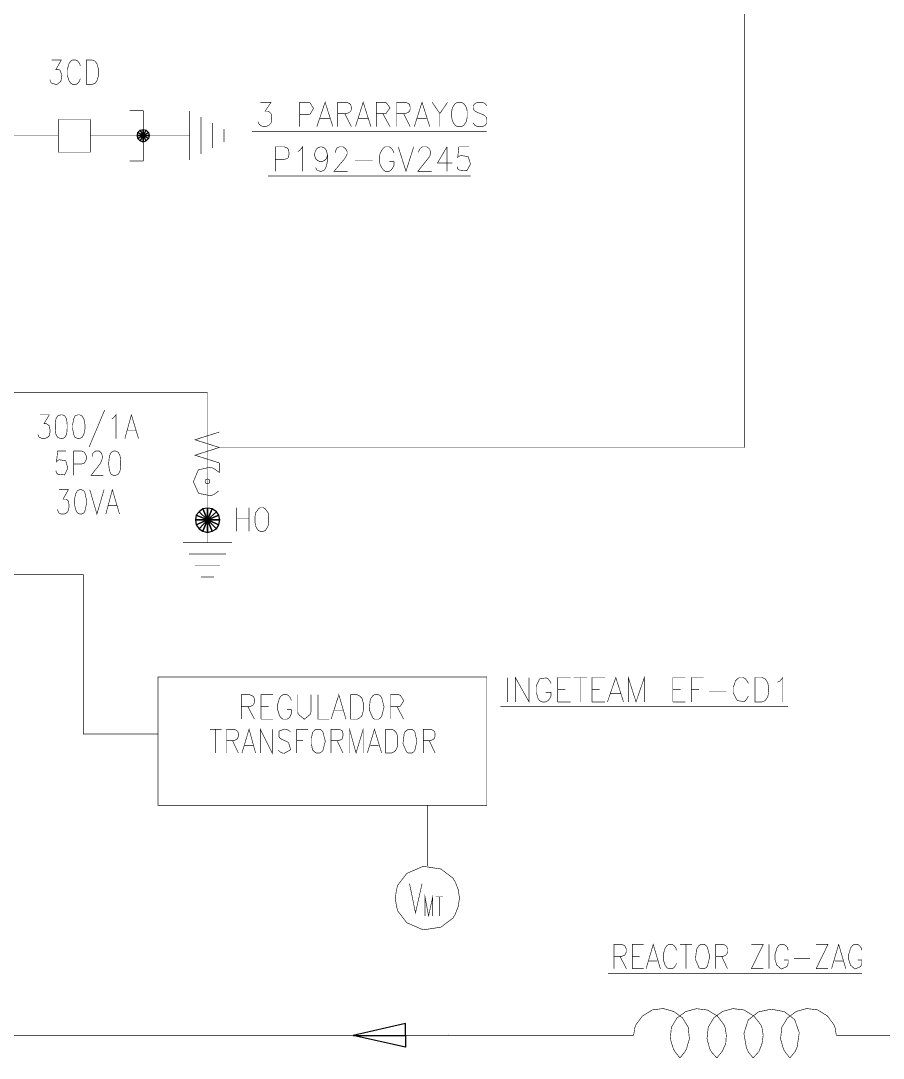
# Model space of a CAD drawing. Header units: millimetres. Extents: x -1355 to 3509, y -1443 to -567.
# Drawn here: x 3035 to 3100.4, y -1005.4 to -926.7 of the extents above; entities that cross this region are included whole.
import ezdxf

# ---------------------------------------------------------------- set-up
doc = ezdxf.new("R2010")
doc.units = ezdxf.units.MM

msp = doc.modelspace()

# ---------------------------------------------------------------- linework, layer by layer
at = {"color": 0, "const_width": 0.045}
for points in [[(3089.915, -891.142), (3089.915, -959.077)], [(3037.393, -929.717), (3038.113, -929.717), (3037.706, -930.438), (3037.932, -930.438), (3038.017, -930.503), (3038.163, -930.855), (3038.082, -931.322), (3037.765, -931.585), (3037.383, -931.471), (3037.301, -931.386), (3037.257, -931.204)], [(3039.553, -930.168), (3039.509, -929.986), (3039.374, -929.808), (3039.239, -929.717), (3038.967, -929.717), (3038.833, -929.808), (3038.697, -929.986), (3038.653, -930.168), (3038.562, -930.438), (3038.562, -930.89), (3038.653, -931.113), (3038.697, -931.295), (3038.833, -931.474), (3038.967, -931.565), (3039.239, -931.565), (3039.374, -931.474), (3039.509, -931.295), (3039.553, -931.113)], [(3053.202, -932.917), (3054.014, -932.917), (3053.563, -933.591), (3053.788, -933.591), (3053.923, -933.682), (3054.014, -933.772), (3054.059, -934.043), (3054.059, -934.222), (3054.014, -934.491), (3053.833, -934.673), (3053.607, -934.764), (3053.428, -934.764), (3053.202, -934.673), (3053.114, -934.582), (3053.023, -934.403)], [(3056.175, -934.764), (3056.175, -932.917), (3056.85, -932.917), (3056.968, -932.957), (3057.228, -933.38), (3056.97, -933.823), (3056.85, -933.861), (3056.175, -933.861)], [(3057.48, -934.764), (3058.111, -932.917), (3058.697, -934.764)], [(3059.059, -934.764), (3059.059, -932.917), (3059.733, -932.917), (3059.959, -933.008), (3060.049, -933.096), (3060.094, -933.277), (3060.094, -933.456), (3060.049, -933.591), (3059.959, -933.682), (3059.733, -933.772), (3059.059, -933.772)], [(3060.41, -934.764), (3060.994, -932.917), (3061.58, -934.764)], [(3061.985, -934.764), (3061.985, -932.917), (3062.615, -932.917), (3062.736, -932.943), (3063.029, -933.342), (3062.736, -933.746), (3062.615, -933.772), (3061.985, -933.772)], [(3063.519, -934.764), (3063.519, -932.917), (3064.194, -932.917), (3064.42, -933.008), (3064.51, -933.096), (3064.554, -933.277), (3064.554, -933.456), (3064.51, -933.591), (3064.42, -933.682), (3064.194, -933.772), (3063.519, -933.772)], [(3064.868, -934.764), (3065.454, -932.917), (3066.041, -934.764)], [(3066.22, -932.917), (3066.806, -933.772), (3066.806, -934.764)], [(3067.393, -932.917), (3066.806, -933.772)], [(3070.364, -933.186), (3070.229, -933.008), (3070.003, -932.917), (3069.689, -932.917), (3069.463, -933.008), (3069.329, -933.186), (3069.329, -933.365), (3069.42, -933.546), (3069.463, -933.591), (3069.645, -933.682), (3070.094, -933.861), (3070.229, -933.952), (3070.32, -934.043), (3070.364, -934.222), (3070.364, -934.491), (3070.229, -934.673), (3070.003, -934.764), (3069.689, -934.764), (3069.463, -934.673), (3069.329, -934.491)], [(3044.328, -933.546), (3043.293, -933.546)], [(3044.328, -933.546), (3044.328, -937.374)], [(3047.841, -937.286), (3047.841, -933.591)], [(3048.697, -936.834), (3048.697, -934.043)], [(3059.598, -933.772), (3060.094, -934.764)], [(3062.481, -933.772), (3063.023, -934.764)], [(3064.059, -933.772), (3064.554, -934.764)], [(3049.597, -936.386), (3049.597, -934.491)], [(3057.706, -934.133), (3058.472, -934.133)], [(3060.636, -934.133), (3061.355, -934.133)], [(3065.094, -934.133), (3065.815, -934.133)], [(3033.383, -935.438), (3037.888, -935.438)], [(3040.319, -935.438), (3047.841, -935.438)], [(3050.454, -935.934), (3050.454, -934.943)], [(3052.571, -935.122), (3070.364, -935.122)], [(3054.328, -938.143), (3054.328, -936.295), (3055.005, -936.295), (3055.228, -936.386), (3055.319, -936.474), (3055.363, -936.656), (3055.363, -936.925), (3055.319, -937.104), (3055.228, -937.195), (3055.005, -937.239), (3054.328, -937.239)], [(3056.04, -936.656), (3056.175, -936.565), (3056.401, -936.295), (3056.401, -938.143)], [(3058.293, -936.925), (3058.202, -937.195), (3058.067, -937.33), (3057.841, -937.421), (3057.754, -937.421), (3057.528, -937.33), (3057.393, -937.195), (3057.302, -936.925), (3057.302, -936.834), (3057.393, -936.565), (3057.528, -936.386), (3057.754, -936.295), (3057.841, -936.295), (3058.067, -936.386), (3058.202, -936.565), (3058.293, -936.925), (3058.293, -937.33), (3058.202, -937.782), (3058.067, -938.051), (3057.841, -938.143), (3057.706, -938.143), (3057.48, -938.051), (3057.393, -937.87)], [(3058.88, -936.743), (3058.88, -936.656), (3059.014, -936.386), (3059.194, -936.295), (3059.463, -936.295), (3059.598, -936.386), (3059.689, -936.474), (3059.78, -936.656), (3059.78, -936.834), (3059.689, -937.017), (3059.554, -937.239), (3058.789, -938.143), (3059.823, -938.143)], [(3063.337, -936.743), (3063.246, -936.565), (3063.111, -936.386), (3062.976, -936.295), (3062.663, -936.295), (3062.528, -936.386), (3062.393, -936.565), (3062.302, -936.743), (3062.211, -937.017), (3062.211, -937.421), (3062.302, -937.691), (3062.393, -937.87), (3062.528, -938.051), (3062.663, -938.143), (3062.976, -938.143), (3063.111, -938.051), (3063.246, -937.87), (3063.337, -937.691), (3063.337, -937.421), (3062.976, -937.421)], [(3063.654, -936.295), (3064.237, -938.143), (3064.824, -936.295)], [(3065.185, -936.743), (3065.185, -936.656), (3065.275, -936.474), (3065.363, -936.386), (3065.499, -936.295), (3065.815, -936.295), (3065.95, -936.386), (3066.041, -936.474), (3066.085, -936.656), (3066.085, -936.834), (3066.041, -937.017), (3065.14, -938.143), (3066.175, -938.143)], [(3067.346, -936.295), (3066.625, -937.512), (3067.75, -937.512)], [(3067.346, -936.295), (3067.346, -938.143)], [(3069.015, -936.295), (3068.246, -936.295), (3068.158, -937.104), (3068.246, -937.017), (3068.39, -936.952), (3068.953, -937.034), (3069.132, -937.6), (3068.845, -938.108), (3068.281, -938.057), (3068.158, -937.961), (3068.112, -937.782)], [(3044.328, -937.374), (3043.293, -937.374)], [(3060.363, -937.33), (3061.715, -937.33)], [(3053.788, -938.5), (3069.149, -938.5)], [(3027.121, -954.933), (3049.193, -954.933), (3049.193, -966.285)], [(3036.492, -956.602), (3037.21, -956.602), (3036.806, -957.276), (3036.987, -957.276), (3037.122, -957.367), (3037.21, -957.455), (3037.257, -957.728), (3037.257, -957.907), (3037.21, -958.177), (3037.076, -958.312), (3036.85, -958.402), (3036.671, -958.402), (3036.401, -958.268), (3036.354, -958.086)], [(3041.401, -956.241), (3040.228, -959.033)], [(3041.941, -956.916), (3042.076, -956.825), (3042.257, -956.602), (3042.257, -958.402)], [(3042.932, -958.402), (3043.428, -956.602), (3043.967, -958.402)], [(3043.111, -957.816), (3043.788, -957.816)], [(3050.094, -957.907), (3048.248, -958.493), (3050.094, -959.077), (3048.248, -959.663), (3050.094, -960.25)], [(3050.094, -959.077), (3089.915, -959.077)], [(3038.472, -959.347), (3037.841, -959.347), (3037.753, -960.159), (3037.841, -960.068), (3037.955, -960.007), (3038.451, -960.088), (3038.613, -960.652), (3038.366, -961.159), (3037.859, -961.106), (3037.753, -961.015), (3037.706, -960.834)], [(3039.057, -961.194), (3039.057, -959.347), (3039.645, -959.347), (3039.87, -959.437), (3040.005, -959.708), (3040.005, -959.98), (3039.87, -960.25), (3039.645, -960.337), (3039.057, -960.337)], [(3040.454, -959.799), (3040.454, -959.708), (3040.501, -959.528), (3040.588, -959.437), (3040.723, -959.347), (3040.996, -959.347), (3041.175, -959.528), (3041.219, -959.708), (3041.219, -959.889), (3041.175, -960.068), (3041.04, -960.337), (3040.366, -961.194), (3041.31, -961.194)], [(3050.049, -962.368), (3049.688, -962.637), (3049.439, -962.731), (3048.522, -962.557), (3048.125, -961.675), (3048.499, -960.777), (3049.399, -960.569), (3049.645, -960.654), (3050.094, -960.968), (3050.094, -960.25)], [(3037.932, -962.276), (3038.653, -962.276), (3038.248, -962.997), (3038.472, -962.997), (3038.607, -963.086), (3038.653, -963.177), (3038.697, -963.402), (3038.697, -963.582), (3038.653, -963.851), (3038.519, -964.033), (3038.336, -964.123), (3038.113, -964.123), (3037.932, -964.033), (3037.797, -963.763)], [(3040.275, -962.276), (3040.814, -964.123), (3041.354, -962.276)], [(3041.492, -964.123), (3041.985, -962.276), (3042.527, -964.123)], [(3041.671, -963.494), (3042.345, -963.494)], [(3051.401, -963.628), (3051.401, -965.429)], [(3052.346, -963.628), (3052.346, -965.429)], [(3051.401, -964.484), (3052.346, -964.484)], [(3047.345, -966.285), (3051.04, -966.285)], [(3047.797, -967.142), (3050.589, -967.142)], [(3048.248, -967.998), (3050.14, -967.998)], [(3028.699, -968.717), (3039.779, -968.717), (3039.779, -980.79), (3045.454, -980.79)], [(3048.697, -968.899), (3049.688, -968.899)], [(3072.528, -978.356), (3072.528, -976.511), (3073.563, -978.356), (3073.563, -976.511)], [(3079.507, -978.356), (3080.141, -976.511), (3080.725, -978.356)], [(3081.086, -978.356), (3081.086, -976.511), (3081.672, -978.356), (3082.302, -976.511), (3082.302, -978.356)], [(3092.39, -976.869), (3092.573, -976.781), (3092.798, -976.511), (3092.798, -978.356)], [(3071.941, -976.511), (3071.941, -978.356)], [(3075.229, -976.96), (3075.141, -976.781), (3075.003, -976.6), (3074.88, -976.535), (3074.364, -976.614), (3074.132, -977.113), (3074.103, -977.229), (3074.103, -977.637), (3074.194, -977.907), (3074.238, -978.086), (3074.372, -978.268), (3074.555, -978.356), (3074.824, -978.356), (3075.003, -978.268), (3075.141, -978.086), (3075.229, -977.907), (3075.229, -977.637), (3074.824, -977.637)], [(3075.725, -978.356), (3075.725, -976.511), (3076.715, -976.511)], [(3076.941, -976.511), (3077.976, -976.511)], [(3077.437, -976.511), (3077.437, -978.356)], [(3078.337, -978.356), (3078.337, -976.511), (3079.329, -976.511)], [(3084.464, -978.356), (3084.464, -976.511), (3085.41, -976.511)], [(3085.86, -978.356), (3085.86, -976.511), (3086.807, -976.511)], [(3090.185, -976.96), (3090.094, -976.781), (3089.959, -976.6), (3089.781, -976.511), (3089.508, -976.511), (3089.373, -976.6), (3089.194, -976.781), (3089.147, -976.96), (3089.059, -977.229), (3089.059, -977.637), (3089.08, -977.755), (3089.341, -978.254), (3089.851, -978.339), (3089.959, -978.268), (3090.094, -978.086), (3090.185, -977.907)], [(3051.762, -979.664), (3051.762, -977.816), (3052.393, -977.816), (3052.619, -977.907), (3052.706, -977.995), (3052.753, -978.177), (3052.753, -978.356), (3052.706, -978.538), (3052.619, -978.629), (3052.393, -978.717), (3051.762, -978.717)], [(3053.249, -979.664), (3053.249, -977.816), (3054.149, -977.816)], [(3055.545, -978.268), (3055.501, -978.086), (3055.363, -977.907), (3055.228, -977.816), (3054.914, -977.816), (3054.78, -977.907), (3054.645, -978.086), (3054.598, -978.268), (3054.509, -978.538), (3054.509, -978.943), (3054.598, -979.212), (3054.645, -979.394), (3054.78, -979.573), (3054.914, -979.664), (3055.228, -979.664), (3055.363, -979.573), (3055.501, -979.394), (3055.545, -979.212), (3055.545, -978.943), (3055.228, -978.943)], [(3056.04, -977.816), (3056.04, -979.121), (3056.065, -979.277), (3056.536, -979.673), (3057.008, -979.277), (3057.032, -979.121), (3057.032, -977.816)], [(3057.571, -977.816), (3057.571, -979.664), (3058.428, -979.664)], [(3058.563, -979.664), (3059.149, -977.816), (3059.689, -979.664)], [(3063.067, -979.664), (3063.067, -977.816), (3063.698, -977.816), (3063.812, -977.854), (3064.067, -978.268), (3063.812, -978.679), (3063.698, -978.717), (3063.067, -978.717)], [(3075.725, -977.412), (3076.31, -977.412)], [(3078.337, -977.412), (3078.924, -977.412)], [(3079.733, -977.726), (3080.499, -977.726)], [(3084.464, -977.412), (3085.05, -977.412)], [(3085.86, -977.412), (3086.446, -977.412)], [(3087.212, -977.546), (3088.516, -977.546)], [(3052.257, -978.717), (3052.753, -979.664)], [(3053.249, -978.717), (3053.833, -978.717)], [(3063.563, -978.717), (3064.059, -979.664)], [(3071.401, -978.717), (3093.202, -978.717)], [(3075.725, -978.356), (3076.715, -978.356)], [(3078.337, -978.356), (3079.329, -978.356)], [(3084.464, -978.356), (3085.41, -978.356)], [(3058.789, -979.034), (3059.463, -979.034)], [(3049.374, -980.429), (3050.275, -980.429)], [(3049.823, -980.429), (3049.823, -982.23)], [(3050.636, -982.23), (3050.636, -980.429), (3051.22, -980.429), (3051.401, -980.52), (3051.492, -980.608), (3051.536, -980.743), (3051.536, -980.924), (3051.492, -981.104), (3051.401, -981.195), (3051.22, -981.286), (3050.636, -981.286)], [(3051.806, -982.23), (3052.346, -980.429), (3052.841, -982.23)], [(3053.202, -982.23), (3053.202, -980.429), (3054.102, -982.23), (3054.102, -980.429)], [(3053.249, -979.664), (3054.149, -979.664)], [(3055.501, -980.655), (3055.363, -980.52), (3055.14, -980.429), (3055.02, -980.42), (3054.607, -980.575), (3054.619, -981.01), (3054.689, -981.104), (3054.823, -981.195), (3055.228, -981.374), (3055.343, -981.453), (3055.495, -981.978), (3055.011, -982.254), (3054.87, -982.23), (3054.689, -982.142), (3054.554, -982.007)], [(3055.949, -982.23), (3055.949, -980.429), (3056.806, -980.429)], [(3058.563, -982.23), (3058.563, -980.429), (3059.149, -980.429), (3059.375, -980.52), (3059.419, -980.608), (3059.463, -980.743), (3059.463, -980.924), (3059.419, -981.104), (3059.375, -981.195), (3059.149, -981.286), (3058.563, -981.286)], [(3059.959, -982.23), (3059.959, -980.429), (3060.454, -982.23), (3060.994, -980.429), (3060.994, -982.23)], [(3061.31, -982.23), (3061.85, -980.429), (3062.393, -982.23)], [(3065.546, -982.23), (3065.546, -980.429), (3066.132, -980.429), (3066.31, -980.52), (3066.401, -980.608), (3066.446, -980.743), (3066.446, -980.924), (3066.401, -981.104), (3066.31, -981.195), (3066.132, -981.286), (3065.546, -981.286)], [(3051.085, -981.286), (3051.536, -982.23)], [(3051.985, -981.646), (3052.662, -981.646)], [(3055.949, -981.286), (3056.445, -981.286)], [(3059.014, -981.286), (3059.463, -982.23)], [(3061.536, -981.646), (3062.167, -981.646)], [(3065.994, -981.286), (3066.446, -982.23)], [(3065.86, -990.79), (3065.86, -986.195)], [(3064.51, -992.142), (3064.959, -994.347), (3065.454, -992.142)], [(3065.68, -994.573), (3065.68, -993.13), (3065.95, -994.573), (3066.266, -993.13), (3066.266, -994.573)], [(3066.489, -993.13), (3067.032, -993.13)], [(3066.763, -993.13), (3066.763, -994.573)], [(3080.003, -998.582), (3080.003, -996.735), (3080.59, -996.735), (3080.815, -996.826), (3080.95, -997.095), (3080.95, -997.277), (3080.815, -997.547), (3080.59, -997.635), (3080.003, -997.635)], [(3081.402, -998.582), (3081.402, -996.735), (3082.255, -996.735)], [(3082.437, -998.582), (3082.976, -996.735), (3083.52, -998.582)], [(3084.733, -997.186), (3084.69, -997.004), (3084.555, -996.826), (3084.42, -996.735), (3084.15, -996.735), (3084.012, -996.826), (3083.877, -997.004), (3083.833, -997.186), (3083.742, -997.456), (3083.742, -997.907), (3083.833, -998.177), (3083.877, -998.312), (3084.012, -998.492), (3084.15, -998.582), (3084.42, -998.582), (3084.555, -998.492), (3084.69, -998.312), (3084.733, -998.177)], [(3085.003, -996.735), (3085.907, -996.735)], [(3085.455, -996.735), (3085.455, -998.582)], [(3087.707, -998.582), (3087.707, -996.735), (3088.293, -996.735), (3088.473, -996.826), (3088.563, -996.916), (3088.607, -997.095), (3088.607, -997.277), (3088.563, -997.456), (3088.473, -997.547), (3088.293, -997.635), (3087.707, -997.635)], [(3090.412, -998.582), (3091.312, -996.735), (3090.412, -996.735)], [(3091.76, -996.735), (3091.76, -998.582)], [(3093.202, -997.186), (3093.159, -997.004), (3093.021, -996.826), (3092.887, -996.735), (3092.616, -996.735), (3092.481, -996.826), (3092.347, -997.004), (3092.302, -997.186), (3092.212, -997.456), (3092.212, -997.907), (3092.302, -998.177), (3092.332, -998.298), (3092.681, -998.603), (3093.103, -998.418), (3093.159, -998.312), (3093.202, -998.177), (3093.202, -997.907), (3092.887, -997.907)], [(3095.32, -998.582), (3096.221, -996.735), (3095.32, -996.735)], [(3096.49, -998.582), (3097.03, -996.735), (3097.573, -998.582)], [(3098.789, -997.186), (3098.742, -997.004), (3098.608, -996.826), (3098.473, -996.735), (3098.203, -996.735), (3098.068, -996.826), (3097.933, -997.004), (3097.887, -997.186), (3097.798, -997.456), (3097.798, -997.907), (3097.887, -998.177), (3097.916, -998.298), (3098.265, -998.603), (3098.687, -998.418), (3098.742, -998.312), (3098.789, -998.177), (3098.789, -997.907), (3098.473, -997.907)], [(3080.455, -997.635), (3080.95, -998.582)], [(3081.402, -997.635), (3081.941, -997.635)], [(3088.159, -997.635), (3088.607, -998.582)], [(3082.663, -997.996), (3083.293, -997.996)], [(3093.652, -997.816), (3094.868, -997.816)], [(3096.716, -997.996), (3097.347, -997.996)], [(3079.555, -998.943), (3098.789, -998.943)], [(3081.402, -998.582), (3082.255, -998.582)], [(3090.412, -998.582), (3091.312, -998.582)], [(3095.32, -998.582), (3096.221, -998.582)], [(3085.003, -1005.339), (3085.364, -1004.887), (3085.493, -1004.664), (3085.716, -1003.887), (3085.628, -1003.01), (3085.2, -1002.304), (3084.536, -1001.816), (3083.739, -1001.596), (3082.912, -1001.696), (3082.158, -1002.163), (3081.678, -1002.805), (3081.581, -1003.042), (3081.49, -1003.627)], [(3088.516, -1003.627), (3088.428, -1003.042), (3088.329, -1002.805), (3087.848, -1002.169), (3087.088, -1001.706), (3086.253, -1001.606), (3085.449, -1001.822), (3084.781, -1002.307), (3084.352, -1003.013), (3084.27, -1003.887), (3084.507, -1004.664), (3084.642, -1004.887), (3085.003, -1005.339)], [(3091.312, -1003.627), (3091.221, -1003.042), (3091.112, -1002.805), (3090.613, -1002.169), (3089.848, -1001.702), (3089.021, -1001.6), (3088.229, -1001.812), (3087.572, -1002.295), (3087.147, -1002.999), (3087.053, -1003.879), (3087.264, -1004.659), (3087.39, -1004.887), (3087.798, -1005.339)], [(3093.337, -1005.339), (3093.742, -1004.843), (3093.881, -1004.521), (3094.044, -1003.43), (3093.696, -1002.427), (3092.918, -1001.832), (3091.927, -1001.641), (3090.939, -1001.855), (3090.173, -1002.468), (3089.848, -1003.48), (3090.036, -1004.565), (3090.185, -1004.887), (3090.546, -1005.339)], [(3096.851, -1003.627), (3096.76, -1003.042), (3096.661, -1002.805), (3096.179, -1002.16), (3095.426, -1001.694), (3094.602, -1001.596), (3093.807, -1001.82), (3093.147, -1002.31), (3092.719, -1003.016), (3092.628, -1003.893), (3092.848, -1004.664), (3092.977, -1004.887), (3093.337, -1005.339)], [(3064.194, -1002.726), (3064.194, -1004.53), (3060.229, -1003.627)], [(3026.807, -1003.627), (3067.437, -1003.627)], [(3067.437, -1003.627), (3067.437, -1003.582)], [(3067.437, -1003.627), (3081.49, -1003.627)], [(3087.798, -1005.339), (3088.202, -1004.843), (3088.473, -1004.256), (3088.516, -1003.627)], [(3090.546, -1005.339), (3090.995, -1004.843), (3091.221, -1004.256), (3091.312, -1003.627)], [(3103.877, -1003.627), (3096.851, -1003.627)]]:
    msp.add_lwpolyline(points, dxfattribs=at)
for points in [[(3040.005, -931.565), (3040.005, -929.717), (3040.454, -929.717), (3040.679, -929.808), (3040.814, -929.986), (3040.862, -930.168), (3040.949, -930.438), (3040.949, -930.89), (3040.862, -931.113), (3040.814, -931.295), (3040.679, -931.474), (3040.454, -931.565), (3040.005, -931.565)], [(3068.158, -932.917), (3067.976, -933.008), (3067.841, -933.186), (3067.75, -933.365), (3067.706, -933.591), (3067.706, -934.043), (3067.75, -934.312), (3067.841, -934.491), (3067.976, -934.673), (3068.158, -934.764), (3068.428, -934.764), (3068.607, -934.673), (3068.742, -934.491), (3068.833, -934.312), (3068.877, -934.043), (3068.877, -933.591), (3068.833, -933.365), (3068.742, -933.186), (3068.607, -933.008), (3068.428, -932.917), (3068.158, -932.917)], [(3040.319, -934.222), (3040.319, -936.7), (3037.888, -936.7), (3037.888, -934.222), (3040.319, -934.222)], [(3038.067, -956.602), (3037.841, -956.69), (3037.706, -956.916), (3037.662, -957.367), (3037.662, -957.637), (3037.706, -958.086), (3037.841, -958.312), (3038.067, -958.402), (3038.202, -958.402), (3038.383, -958.312), (3038.519, -958.086), (3038.562, -957.637), (3038.562, -957.367), (3038.519, -956.916), (3038.383, -956.69), (3038.202, -956.602), (3038.067, -956.602)], [(3039.374, -956.602), (3039.148, -956.69), (3039.057, -956.916), (3038.967, -957.367), (3038.967, -957.637), (3039.057, -958.086), (3039.148, -958.312), (3039.374, -958.402), (3039.509, -958.402), (3039.688, -958.312), (3039.823, -958.086), (3039.914, -957.637), (3039.914, -957.367), (3039.823, -956.916), (3039.688, -956.69), (3039.509, -956.602), (3039.374, -956.602)], [(3042.076, -959.347), (3041.897, -959.437), (3041.762, -959.708), (3041.715, -960.159), (3041.715, -960.429), (3041.762, -960.834), (3041.897, -961.106), (3042.076, -961.194), (3042.211, -961.194), (3042.436, -961.106), (3042.571, -960.834), (3042.617, -960.429), (3042.617, -960.159), (3042.571, -959.708), (3042.436, -959.437), (3042.211, -959.347), (3042.076, -959.347)], [(3049.014, -961.646), (3049.059, -961.511), (3049.193, -961.464), (3049.328, -961.511), (3049.374, -961.646), (3049.328, -961.781), (3049.193, -961.825), (3049.059, -961.781), (3049.014, -961.646)], [(3039.509, -962.276), (3039.328, -962.368), (3039.193, -962.637), (3039.102, -963.086), (3039.102, -963.312), (3039.193, -963.763), (3039.328, -964.033), (3039.509, -964.123), (3039.645, -964.123), (3039.823, -964.033), (3039.899, -963.922), (3040.053, -963.2), (3039.899, -962.482), (3039.823, -962.368), (3039.645, -962.276), (3039.509, -962.276)], [(3053.202, -963.628), (3053.067, -963.716), (3052.932, -963.899), (3052.841, -964.033), (3052.797, -964.303), (3052.797, -964.754), (3052.841, -965.024), (3052.932, -965.203), (3053.067, -965.385), (3053.202, -965.429), (3053.428, -965.429), (3053.563, -965.385), (3053.697, -965.203), (3053.788, -965.024), (3053.833, -964.754), (3053.833, -964.303), (3053.788, -964.033), (3053.697, -963.899), (3053.563, -963.716), (3053.428, -963.628), (3053.202, -963.628)], [(3045.454, -986.195), (3045.454, -976.464), (3070.364, -976.464), (3070.364, -986.195), (3045.454, -986.195)], [(3090.681, -978.356), (3090.681, -976.511), (3091.221, -976.511), (3091.447, -976.6), (3091.581, -976.781), (3091.672, -976.96), (3091.716, -977.229), (3091.716, -977.637), (3091.672, -977.907), (3091.581, -978.086), (3091.447, -978.268), (3091.221, -978.356), (3090.681, -978.356)], [(3060.049, -979.664), (3060.049, -977.816), (3060.545, -977.816), (3060.725, -977.907), (3060.906, -978.086), (3060.949, -978.268), (3061.041, -978.538), (3061.041, -978.943), (3060.949, -979.212), (3060.906, -979.394), (3060.725, -979.573), (3060.545, -979.664), (3060.049, -979.664)], [(3061.85, -977.816), (3061.715, -977.907), (3061.58, -978.086), (3061.528, -978.212), (3061.451, -978.943), (3061.725, -979.582), (3061.85, -979.664), (3062.167, -979.664), (3062.302, -979.573), (3062.393, -979.459), (3062.577, -978.74), (3062.393, -978.024), (3062.302, -977.907), (3062.167, -977.816), (3061.85, -977.816)], [(3057.437, -980.429), (3057.302, -980.52), (3057.167, -980.655), (3057.123, -980.834), (3057.076, -981.104), (3057.076, -981.555), (3057.123, -981.826), (3057.167, -982.007), (3057.302, -982.142), (3057.437, -982.23), (3057.706, -982.23), (3057.841, -982.142), (3057.935, -982.063), (3058.123, -981.333), (3057.935, -980.603), (3057.841, -980.52), (3057.706, -980.429), (3057.437, -980.429)], [(3062.706, -982.23), (3062.706, -980.429), (3063.158, -980.429), (3063.337, -980.52), (3063.472, -980.655), (3063.563, -980.834), (3063.607, -981.104), (3063.607, -981.555), (3063.563, -981.826), (3063.472, -982.007), (3063.337, -982.142), (3063.158, -982.23), (3062.706, -982.23)], [(3064.42, -980.429), (3064.285, -980.52), (3064.149, -980.655), (3064.1, -980.781), (3064.009, -981.517), (3064.285, -982.156), (3064.42, -982.23), (3064.689, -982.23), (3064.824, -982.142), (3064.903, -982.057), (3065.065, -981.333), (3064.903, -980.606), (3064.824, -980.52), (3064.689, -980.429), (3064.42, -980.429)], [(3068.293, -993.221), (3068.202, -992.59), (3067.976, -992.004), (3067.792, -991.706), (3066.883, -991.019), (3065.54, -990.816), (3064.299, -991.353), (3063.609, -992.254), (3063.519, -992.59), (3063.428, -993.221), (3063.519, -993.852), (3063.609, -994.192), (3064.299, -995.092), (3065.54, -995.632), (3066.883, -995.43), (3067.792, -994.741), (3067.976, -994.438), (3068.202, -993.852), (3068.293, -993.221)], [(3086.581, -996.735), (3086.446, -996.826), (3086.312, -997.004), (3086.258, -997.13), (3086.173, -997.861), (3086.449, -998.503), (3086.581, -998.582), (3086.85, -998.582), (3086.986, -998.492), (3087.082, -998.38), (3087.267, -997.661), (3087.073, -996.943), (3086.986, -996.826), (3086.85, -996.735), (3086.581, -996.735)]]:
    msp.add_lwpolyline(points, close=True, dxfattribs=at)
at = {"color": 0}
for points in [[(3043.879, -935.438), (3043.923, -935.212), (3044.328, -935.438)], [(3043.923, -935.664), (3043.879, -935.438), (3044.328, -935.438)], [(3043.923, -935.212), (3044.105, -935.034), (3044.328, -935.438)], [(3044.105, -935.843), (3043.923, -935.664), (3044.328, -935.438)], [(3044.105, -935.034), (3044.328, -934.986), (3044.328, -935.438)], [(3044.328, -935.934), (3044.105, -935.843), (3044.328, -935.438)], [(3044.328, -934.986), (3044.554, -935.034), (3044.328, -935.438)], [(3044.554, -935.034), (3044.735, -935.212), (3044.328, -935.438)], [(3044.735, -935.212), (3044.779, -935.438), (3044.328, -935.438)], [(3044.779, -935.438), (3044.735, -935.664), (3044.328, -935.438)], [(3044.735, -935.664), (3044.554, -935.843), (3044.328, -935.438)], [(3044.554, -935.843), (3044.328, -935.934), (3044.328, -935.438)], [(3048.833, -963.716), (3048.562, -963.942), (3049.193, -964.573)], [(3049.193, -963.673), (3048.833, -963.716), (3049.193, -964.573)], [(3049.554, -963.716), (3049.193, -963.673), (3049.193, -964.573)], [(3049.871, -963.942), (3049.554, -963.716), (3049.193, -964.573)], [(3048.337, -964.212), (3048.293, -964.573), (3049.193, -964.573)], [(3048.293, -964.573), (3048.337, -964.934), (3049.193, -964.573)], [(3048.562, -963.942), (3048.337, -964.212), (3049.193, -964.573)], [(3048.337, -964.934), (3048.562, -965.25), (3049.193, -964.573)], [(3048.562, -965.25), (3048.833, -965.429), (3049.193, -964.573)], [(3048.833, -965.429), (3049.193, -965.52), (3049.193, -964.573)], [(3050.049, -964.212), (3049.871, -963.942), (3049.193, -964.573)], [(3050.14, -964.573), (3050.049, -964.212), (3049.193, -964.573)], [(3049.193, -965.52), (3049.554, -965.429), (3049.193, -964.573)], [(3049.554, -965.429), (3049.871, -965.25), (3049.193, -964.573)], [(3049.871, -965.25), (3050.049, -964.934), (3049.193, -964.573)], [(3050.049, -964.934), (3050.14, -964.573), (3049.193, -964.573)], [(3064.194, -1002.726), (3060.229, -1003.627), (3064.194, -1003.627)], [(3060.229, -1003.627), (3064.194, -1003.627), (3064.194, -1004.53)]]:
    msp.add_lwpolyline(points, close=True, dxfattribs=at)

doc.saveas('drawing.dxf')
